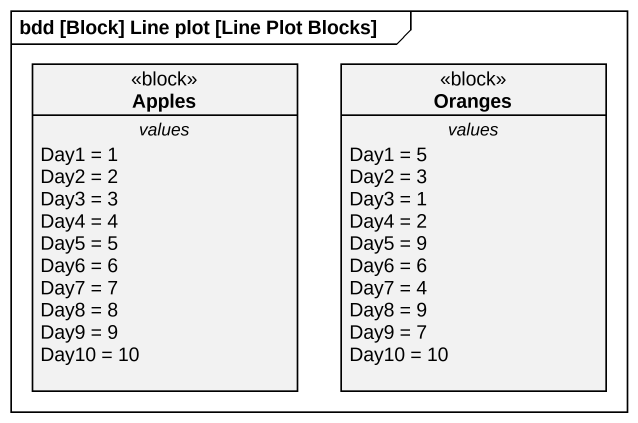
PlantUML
@startuml
mainframe bdd [Block] Line plot [Line Plot Blocks]
hide circle
hide empty members
class Apples <<block>> {
  -- values --
  Day1 = 1
  Day2 = 2
  Day3 = 3
  Day4 = 4
  Day5 = 5
  Day6 = 6
  Day7 = 7
  Day8 = 8
  Day9 = 9
  Day10 = 10
}
class Oranges <<block>> {
  -- values --
  Day1 = 5
  Day2 = 3
  Day3 = 1
  Day4 = 2
  Day5 = 9
  Day6 = 6
  Day7 = 4
  Day8 = 9
  Day9 = 7
  Day10 = 10
}
@enduml
